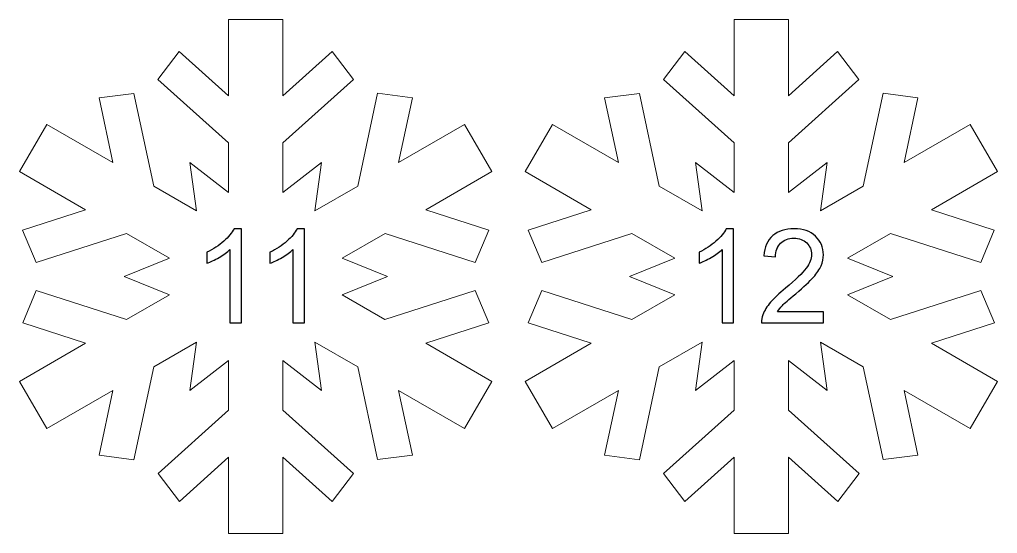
# Model space of a CAD drawing. Header units: centimetres. Extents: x -78 to 86, y -19 to 11.
# Drawn here: x 21.21 to 26.9, y -5.44 to -2.45 of the extents above; entities that cross this region are included whole.
import ezdxf

# ---------------------------------------------------------------- set-up
doc = ezdxf.new("R2010")
doc.units = ezdxf.units.CM
doc.header["$MEASUREMENT"] = 0
doc.layers.add('layer 1', color=7, linetype='Continuous')

msp = doc.modelspace()

# ---------------------------------------------------------------- linework, layer by layer
at = {"layer": 'layer 1', "color": 250, "lineweight": 9}
for points, knots in [([(23.3342, -4.19184), (23.3342, -4.19184), (23.08441, -4.04764), (23.08441, -4.04764), (23.08441, -4.04764), (23.08441, -4.04764), (23.34783, -3.94083), (23.34783, -3.94083), (23.34783, -3.94083), (23.34783, -3.94083), (23.08444, -3.83406), (23.08444, -3.83406), (23.08444, -3.83406), (23.08444, -3.83406), (23.33429, -3.68979), (23.33429, -3.68979), (23.33429, -3.68979), (23.33429, -3.68979), (23.8588, -3.86002), (23.8588, -3.86002), (23.8588, -3.86002), (23.8588, -3.86002), (23.93769, -3.67108), (23.93769, -3.67108), (23.93769, -3.67108), (23.93769, -3.67108), (23.57219, -3.55244), (23.57219, -3.55244), (23.57219, -3.55244), (23.57219, -3.55244), (23.95585, -3.33093), (23.95585, -3.33093), (23.95585, -3.33093), (23.95585, -3.33093), (23.79725, -3.05619), (23.79725, -3.05619), (23.79725, -3.05619), (23.79725, -3.05619), (23.4135, -3.27774), (23.4135, -3.27774), (23.4135, -3.27774), (23.4135, -3.27774), (23.49363, -2.90131), (23.49363, -2.90131), (23.49363, -2.90131), (23.49363, -2.90131), (23.29057, -2.87524), (23.29057, -2.87524), (23.29057, -2.87524), (23.29057, -2.87524), (23.17562, -3.41508), (23.17562, -3.41508), (23.17562, -3.41508), (23.17562, -3.41508), (22.92579, -3.55933), (22.92579, -3.55933), (22.92579, -3.55933), (22.92579, -3.55933), (22.96502, -3.27776), (22.96502, -3.27776), (22.96502, -3.27776), (22.96502, -3.27776), (22.74083, -3.45248), (22.74083, -3.45248), (22.74083, -3.45248), (22.74083, -3.45248), (22.74083, -3.16404), (22.74083, -3.16404), (22.74083, -3.16404), (22.74083, -3.16404), (23.15051, -2.7949), (23.15051, -2.7949), (23.15051, -2.7949), (23.15051, -2.7949), (23.02635, -2.63205), (23.02635, -2.63205), (23.02635, -2.63205), (23.02635, -2.63205), (22.74083, -2.8893), (22.74083, -2.8893), (22.74083, -2.8893), (22.74083, -2.8893), (22.74083, -2.44621), (22.74083, -2.44621), (22.74083, -2.44621), (22.74083, -2.44621), (22.42359, -2.44621), (22.42359, -2.44621), (22.42359, -2.44621), (22.42359, -2.44621), (22.42359, -2.88936), (22.42359, -2.88936), (22.42359, -2.88936), (22.42359, -2.88936), (22.13768, -2.63175), (22.13768, -2.63175), (22.13768, -2.63175), (22.13768, -2.63175), (22.01352, -2.7946), (22.01352, -2.7946), (22.01352, -2.7946), (22.01352, -2.7946), (22.42359, -3.16404), (22.42359, -3.16404), (22.42359, -3.16404), (22.42359, -3.16404), (22.42359, -3.45248), (22.42359, -3.45248), (22.42359, -3.45248), (22.42359, -3.45248), (22.1994, -3.27776), (22.1994, -3.27776), (22.1994, -3.27776), (22.1994, -3.27776), (22.23862, -3.55933), (22.23862, -3.55933), (22.23862, -3.55933), (22.23862, -3.55933), (21.98881, -3.41508), (21.98881, -3.41508), (21.98881, -3.41508), (21.98881, -3.41508), (21.87395, -2.87567), (21.87395, -2.87567), (21.87395, -2.87567), (21.87395, -2.87567), (21.67085, -2.90184), (21.67085, -2.90184), (21.67085, -2.90184), (21.67085, -2.90184), (21.75087, -3.27774), (21.75087, -3.27774), (21.75087, -3.27774), (21.75087, -3.27774), (21.36715, -3.05619), (21.36715, -3.05619), (21.36715, -3.05619), (21.36715, -3.05619), (21.20852, -3.33093), (21.20852, -3.33093), (21.20852, -3.33093), (21.20852, -3.33093), (21.59231, -3.55247), (21.59231, -3.55247), (21.59231, -3.55247), (21.59231, -3.55247), (21.22625, -3.67131), (21.22625, -3.67131), (21.22625, -3.67131), (21.22625, -3.67131), (21.30522, -3.86025), (21.30522, -3.86025), (21.30522, -3.86025), (21.30522, -3.86025), (21.83019, -3.68983), (21.83019, -3.68983), (21.83019, -3.68983), (21.83019, -3.68983), (22.08, -3.83404), (22.08, -3.83404), (22.08, -3.83404), (22.08, -3.83404), (21.81656, -3.94083), (21.81656, -3.94083), (21.81656, -3.94083), (21.81656, -3.94083), (22.08004, -4.04764), (22.08004, -4.04764), (22.08004, -4.04764), (22.08004, -4.04764), (21.83019, -4.19191), (21.83019, -4.19191), (21.83019, -4.19191), (21.83019, -4.19191), (21.30566, -4.02168), (21.30566, -4.02168), (21.30566, -4.02168), (21.30566, -4.02168), (21.22674, -4.21064), (21.22674, -4.21064), (21.22674, -4.21064), (21.22674, -4.21064), (21.59227, -4.32925), (21.59227, -4.32925), (21.59227, -4.32925), (21.59227, -4.32925), (21.20852, -4.5508), (21.20852, -4.5508), (21.20852, -4.5508), (21.20852, -4.5508), (21.36715, -4.82555), (21.36715, -4.82555), (21.36715, -4.82555), (21.36715, -4.82555), (21.75096, -4.60397), (21.75096, -4.60397), (21.75096, -4.60397), (21.75096, -4.60397), (21.67083, -4.98038), (21.67083, -4.98038), (21.67083, -4.98038), (21.67083, -4.98038), (21.87392, -5.00647), (21.87392, -5.00647), (21.87392, -5.00647), (21.87392, -5.00647), (21.98881, -4.46661), (21.98881, -4.46661), (21.98881, -4.46661), (21.98881, -4.46661), (22.2386, -4.3224), (22.2386, -4.3224), (22.2386, -4.3224), (22.2386, -4.3224), (22.1994, -4.60389), (22.1994, -4.60389), (22.1994, -4.60389), (22.1994, -4.60389), (22.42359, -4.42919), (22.42359, -4.42919), (22.42359, -4.42919), (22.42359, -4.42919), (22.42359, -4.71771), (22.42359, -4.71771), (22.42359, -4.71771), (22.42359, -4.71771), (22.01394, -5.08681), (22.01394, -5.08681), (22.01394, -5.08681), (22.01394, -5.08681), (22.13815, -5.2496), (22.13815, -5.2496), (22.13815, -5.2496), (22.13815, -5.2496), (22.42359, -4.9924), (22.42359, -4.9924), (22.42359, -4.9924), (22.42359, -4.9924), (22.42359, -5.43544), (22.42359, -5.43544), (22.42359, -5.43544), (22.42359, -5.43544), (22.74083, -5.43544), (22.74083, -5.43544), (22.74083, -5.43544), (22.74083, -5.43544), (22.74083, -4.99227), (22.74083, -4.99227), (22.74083, -4.99227), (22.74083, -4.99227), (23.0268, -5.24992), (23.0268, -5.24992), (23.0268, -5.24992), (23.0268, -5.24992), (23.15094, -5.08709), (23.15094, -5.08709), (23.15094, -5.08709), (23.15094, -5.08709), (22.74083, -4.71759), (22.74083, -4.71759), (22.74083, -4.71759), (22.74083, -4.71759), (22.74083, -4.42919), (22.74083, -4.42919), (22.74083, -4.42919), (22.74083, -4.42919), (22.96502, -4.60389), (22.96502, -4.60389), (22.96502, -4.60389), (22.96502, -4.60389), (22.92581, -4.3224), (22.92581, -4.3224), (22.92581, -4.3224), (22.92581, -4.3224), (23.17568, -4.46667), (23.17568, -4.46667), (23.17568, -4.46667), (23.17568, -4.46667), (23.29053, -5.00596), (23.29053, -5.00596), (23.29053, -5.00596), (23.29053, -5.00596), (23.49363, -4.97983), (23.49363, -4.97983), (23.49363, -4.97983), (23.49363, -4.97983), (23.41363, -4.60399), (23.41363, -4.60399), (23.41363, -4.60399), (23.41363, -4.60399), (23.79729, -4.82552), (23.79729, -4.82552), (23.79729, -4.82552), (23.79729, -4.82552), (23.95591, -4.55078), (23.95591, -4.55078), (23.95591, -4.55078), (23.95591, -4.55078), (23.57208, -4.32921), (23.57208, -4.32921), (23.57208, -4.32921), (23.57208, -4.32921), (23.9382, -4.21036), (23.9382, -4.21036), (23.9382, -4.21036), (23.9382, -4.21036), (23.85926, -4.02144), (23.85926, -4.02144), (23.85926, -4.02144), (23.85926, -4.02144), (23.3342, -4.19184), (23.3342, -4.19184)], [0, 0, 0, 0, 0.0126582, 0.0126582, 0.0126582, 0.0126582, 0.0253165, 0.0253165, 0.0253165, 0.0253165, 0.0379747, 0.0379747, 0.0379747, 0.0379747, 0.0506329, 0.0506329, 0.0506329, 0.0506329, 0.0632911, 0.0632911, 0.0632911, 0.0632911, 0.0759494, 0.0759494, 0.0759494, 0.0759494, 0.0886076, 0.0886076, 0.0886076, 0.0886076, 0.1012658, 0.1012658, 0.1012658, 0.1012658, 0.1139241, 0.1139241, 0.1139241, 0.1139241, 0.1265823, 0.1265823, 0.1265823, 0.1265823, 0.1392405, 0.1392405, 0.1392405, 0.1392405, 0.1518987, 0.1518987, 0.1518987, 0.1518987, 0.164557, 0.164557, 0.164557, 0.164557, 0.1772152, 0.1772152, 0.1772152, 0.1772152, 0.1898734, 0.1898734, 0.1898734, 0.1898734, 0.2025316, 0.2025316, 0.2025316, 0.2025316, 0.2151899, 0.2151899, 0.2151899, 0.2151899, 0.2278481, 0.2278481, 0.2278481, 0.2278481, 0.2405063, 0.2405063, 0.2405063, 0.2405063, 0.2531646, 0.2531646, 0.2531646, 0.2531646, 0.2658228, 0.2658228, 0.2658228, 0.2658228, 0.278481, 0.278481, 0.278481, 0.278481, 0.2911392, 0.2911392, 0.2911392, 0.2911392, 0.3037975, 0.3037975, 0.3037975, 0.3037975, 0.3164557, 0.3164557, 0.3164557, 0.3164557, 0.3291139, 0.3291139, 0.3291139, 0.3291139, 0.3417722, 0.3417722, 0.3417722, 0.3417722, 0.3544304, 0.3544304, 0.3544304, 0.3544304, 0.3670886, 0.3670886, 0.3670886, 0.3670886, 0.3797468, 0.3797468, 0.3797468, 0.3797468, 0.3924051, 0.3924051, 0.3924051, 0.3924051, 0.4050633, 0.4050633, 0.4050633, 0.4050633, 0.4177215, 0.4177215, 0.4177215, 0.4177215, 0.4303797, 0.4303797, 0.4303797, 0.4303797, 0.443038, 0.443038, 0.443038, 0.443038, 0.4556962, 0.4556962, 0.4556962, 0.4556962, 0.4683544, 0.4683544, 0.4683544, 0.4683544, 0.4810127, 0.4810127, 0.4810127, 0.4810127, 0.4936709, 0.4936709, 0.4936709, 0.4936709, 0.5063291, 0.5063291, 0.5063291, 0.5063291, 0.5189873, 0.5189873, 0.5189873, 0.5189873, 0.5316456, 0.5316456, 0.5316456, 0.5316456, 0.5443038, 0.5443038, 0.5443038, 0.5443038, 0.556962, 0.556962, 0.556962, 0.556962, 0.5696203, 0.5696203, 0.5696203, 0.5696203, 0.5822785, 0.5822785, 0.5822785, 0.5822785, 0.5949367, 0.5949367, 0.5949367, 0.5949367, 0.6075949, 0.6075949, 0.6075949, 0.6075949, 0.6202532, 0.6202532, 0.6202532, 0.6202532, 0.6329114, 0.6329114, 0.6329114, 0.6329114, 0.6455696, 0.6455696, 0.6455696, 0.6455696, 0.6582278, 0.6582278, 0.6582278, 0.6582278, 0.6708861, 0.6708861, 0.6708861, 0.6708861, 0.6835443, 0.6835443, 0.6835443, 0.6835443, 0.6962025, 0.6962025, 0.6962025, 0.6962025, 0.7088608, 0.7088608, 0.7088608, 0.7088608, 0.721519, 0.721519, 0.721519, 0.721519, 0.7341772, 0.7341772, 0.7341772, 0.7341772, 0.7468354, 0.7468354, 0.7468354, 0.7468354, 0.7594937, 0.7594937, 0.7594937, 0.7594937, 0.7721519, 0.7721519, 0.7721519, 0.7721519, 0.7848101, 0.7848101, 0.7848101, 0.7848101, 0.7974684, 0.7974684, 0.7974684, 0.7974684, 0.8101266, 0.8101266, 0.8101266, 0.8101266, 0.8227848, 0.8227848, 0.8227848, 0.8227848, 0.835443, 0.835443, 0.835443, 0.835443, 0.8481013, 0.8481013, 0.8481013, 0.8481013, 0.8607595, 0.8607595, 0.8607595, 0.8607595, 0.8734177, 0.8734177, 0.8734177, 0.8734177, 0.8860759, 0.8860759, 0.8860759, 0.8860759, 0.8987342, 0.8987342, 0.8987342, 0.8987342, 0.9113924, 0.9113924, 0.9113924, 0.9113924, 0.9240506, 0.9240506, 0.9240506, 0.9240506, 0.9367089, 0.9367089, 0.9367089, 0.9367089, 0.9493671, 0.9493671, 0.9493671, 0.9493671, 0.9620253, 0.9620253, 0.9620253, 0.9620253, 0.9746835, 0.9746835, 0.9746835, 0.9746835, 1, 1, 1, 1]), ([(26.27491, -4.19184), (26.27491, -4.19184), (26.02512, -4.04764), (26.02512, -4.04764), (26.02512, -4.04764), (26.02512, -4.04764), (26.28853, -3.94083), (26.28853, -3.94083), (26.28853, -3.94083), (26.28853, -3.94083), (26.02514, -3.83406), (26.02514, -3.83406), (26.02514, -3.83406), (26.02514, -3.83406), (26.27499, -3.68979), (26.27499, -3.68979), (26.27499, -3.68979), (26.27499, -3.68979), (26.7995, -3.86002), (26.7995, -3.86002), (26.7995, -3.86002), (26.7995, -3.86002), (26.8784, -3.67108), (26.8784, -3.67108), (26.8784, -3.67108), (26.8784, -3.67108), (26.51289, -3.55244), (26.51289, -3.55244), (26.51289, -3.55244), (26.51289, -3.55244), (26.89655, -3.33093), (26.89655, -3.33093), (26.89655, -3.33093), (26.89655, -3.33093), (26.73795, -3.05619), (26.73795, -3.05619), (26.73795, -3.05619), (26.73795, -3.05619), (26.35421, -3.27774), (26.35421, -3.27774), (26.35421, -3.27774), (26.35421, -3.27774), (26.43434, -2.90131), (26.43434, -2.90131), (26.43434, -2.90131), (26.43434, -2.90131), (26.23128, -2.87524), (26.23128, -2.87524), (26.23128, -2.87524), (26.23128, -2.87524), (26.11633, -3.41508), (26.11633, -3.41508), (26.11633, -3.41508), (26.11633, -3.41508), (25.8665, -3.55933), (25.8665, -3.55933), (25.8665, -3.55933), (25.8665, -3.55933), (25.90572, -3.27776), (25.90572, -3.27776), (25.90572, -3.27776), (25.90572, -3.27776), (25.68153, -3.45248), (25.68153, -3.45248), (25.68153, -3.45248), (25.68153, -3.45248), (25.68153, -3.16404), (25.68153, -3.16404), (25.68153, -3.16404), (25.68153, -3.16404), (26.09122, -2.7949), (26.09122, -2.7949), (26.09122, -2.7949), (26.09122, -2.7949), (25.96706, -2.63205), (25.96706, -2.63205), (25.96706, -2.63205), (25.96706, -2.63205), (25.68153, -2.8893), (25.68153, -2.8893), (25.68153, -2.8893), (25.68153, -2.8893), (25.68153, -2.44621), (25.68153, -2.44621), (25.68153, -2.44621), (25.68153, -2.44621), (25.36429, -2.44621), (25.36429, -2.44621), (25.36429, -2.44621), (25.36429, -2.44621), (25.36429, -2.88936), (25.36429, -2.88936), (25.36429, -2.88936), (25.36429, -2.88936), (25.07838, -2.63175), (25.07838, -2.63175), (25.07838, -2.63175), (25.07838, -2.63175), (24.95422, -2.7946), (24.95422, -2.7946), (24.95422, -2.7946), (24.95422, -2.7946), (25.36429, -3.16404), (25.36429, -3.16404), (25.36429, -3.16404), (25.36429, -3.16404), (25.36429, -3.45248), (25.36429, -3.45248), (25.36429, -3.45248), (25.36429, -3.45248), (25.1401, -3.27776), (25.1401, -3.27776), (25.1401, -3.27776), (25.1401, -3.27776), (25.17933, -3.55933), (25.17933, -3.55933), (25.17933, -3.55933), (25.17933, -3.55933), (24.92952, -3.41508), (24.92952, -3.41508), (24.92952, -3.41508), (24.92952, -3.41508), (24.81465, -2.87567), (24.81465, -2.87567), (24.81465, -2.87567), (24.81465, -2.87567), (24.61155, -2.90184), (24.61155, -2.90184), (24.61155, -2.90184), (24.61155, -2.90184), (24.69158, -3.27774), (24.69158, -3.27774), (24.69158, -3.27774), (24.69158, -3.27774), (24.30785, -3.05619), (24.30785, -3.05619), (24.30785, -3.05619), (24.30785, -3.05619), (24.14923, -3.33093), (24.14923, -3.33093), (24.14923, -3.33093), (24.14923, -3.33093), (24.53302, -3.55247), (24.53302, -3.55247), (24.53302, -3.55247), (24.53302, -3.55247), (24.16696, -3.67131), (24.16696, -3.67131), (24.16696, -3.67131), (24.16696, -3.67131), (24.24592, -3.86025), (24.24592, -3.86025), (24.24592, -3.86025), (24.24592, -3.86025), (24.7709, -3.68983), (24.7709, -3.68983), (24.7709, -3.68983), (24.7709, -3.68983), (25.0207, -3.83404), (25.0207, -3.83404), (25.0207, -3.83404), (25.0207, -3.83404), (24.75727, -3.94083), (24.75727, -3.94083), (24.75727, -3.94083), (24.75727, -3.94083), (25.02075, -4.04764), (25.02075, -4.04764), (25.02075, -4.04764), (25.02075, -4.04764), (24.7709, -4.19191), (24.7709, -4.19191), (24.7709, -4.19191), (24.7709, -4.19191), (24.24637, -4.02168), (24.24637, -4.02168), (24.24637, -4.02168), (24.24637, -4.02168), (24.16745, -4.21064), (24.16745, -4.21064), (24.16745, -4.21064), (24.16745, -4.21064), (24.53297, -4.32925), (24.53297, -4.32925), (24.53297, -4.32925), (24.53297, -4.32925), (24.14923, -4.5508), (24.14923, -4.5508), (24.14923, -4.5508), (24.14923, -4.5508), (24.30785, -4.82555), (24.30785, -4.82555), (24.30785, -4.82555), (24.30785, -4.82555), (24.69166, -4.60397), (24.69166, -4.60397), (24.69166, -4.60397), (24.69166, -4.60397), (24.61153, -4.98038), (24.61153, -4.98038), (24.61153, -4.98038), (24.61153, -4.98038), (24.81463, -5.00647), (24.81463, -5.00647), (24.81463, -5.00647), (24.81463, -5.00647), (24.92952, -4.46661), (24.92952, -4.46661), (24.92952, -4.46661), (24.92952, -4.46661), (25.17931, -4.3224), (25.17931, -4.3224), (25.17931, -4.3224), (25.17931, -4.3224), (25.1401, -4.60389), (25.1401, -4.60389), (25.1401, -4.60389), (25.1401, -4.60389), (25.36429, -4.42919), (25.36429, -4.42919), (25.36429, -4.42919), (25.36429, -4.42919), (25.36429, -4.71771), (25.36429, -4.71771), (25.36429, -4.71771), (25.36429, -4.71771), (24.95465, -5.08681), (24.95465, -5.08681), (24.95465, -5.08681), (24.95465, -5.08681), (25.07885, -5.2496), (25.07885, -5.2496), (25.07885, -5.2496), (25.07885, -5.2496), (25.36429, -4.9924), (25.36429, -4.9924), (25.36429, -4.9924), (25.36429, -4.9924), (25.36429, -5.43544), (25.36429, -5.43544), (25.36429, -5.43544), (25.36429, -5.43544), (25.68153, -5.43544), (25.68153, -5.43544), (25.68153, -5.43544), (25.68153, -5.43544), (25.68153, -4.99227), (25.68153, -4.99227), (25.68153, -4.99227), (25.68153, -4.99227), (25.9675, -5.24992), (25.9675, -5.24992), (25.9675, -5.24992), (25.9675, -5.24992), (26.09164, -5.08709), (26.09164, -5.08709), (26.09164, -5.08709), (26.09164, -5.08709), (25.68153, -4.71759), (25.68153, -4.71759), (25.68153, -4.71759), (25.68153, -4.71759), (25.68153, -4.42919), (25.68153, -4.42919), (25.68153, -4.42919), (25.68153, -4.42919), (25.90572, -4.60389), (25.90572, -4.60389), (25.90572, -4.60389), (25.90572, -4.60389), (25.86652, -4.3224), (25.86652, -4.3224), (25.86652, -4.3224), (25.86652, -4.3224), (26.11639, -4.46667), (26.11639, -4.46667), (26.11639, -4.46667), (26.11639, -4.46667), (26.23124, -5.00596), (26.23124, -5.00596), (26.23124, -5.00596), (26.23124, -5.00596), (26.43434, -4.97983), (26.43434, -4.97983), (26.43434, -4.97983), (26.43434, -4.97983), (26.35433, -4.60399), (26.35433, -4.60399), (26.35433, -4.60399), (26.35433, -4.60399), (26.73799, -4.82552), (26.73799, -4.82552), (26.73799, -4.82552), (26.73799, -4.82552), (26.89662, -4.55078), (26.89662, -4.55078), (26.89662, -4.55078), (26.89662, -4.55078), (26.51279, -4.32921), (26.51279, -4.32921), (26.51279, -4.32921), (26.51279, -4.32921), (26.87891, -4.21036), (26.87891, -4.21036), (26.87891, -4.21036), (26.87891, -4.21036), (26.79997, -4.02144), (26.79997, -4.02144), (26.79997, -4.02144), (26.79997, -4.02144), (26.27491, -4.19184), (26.27491, -4.19184)], [0, 0, 0, 0, 0.0126582, 0.0126582, 0.0126582, 0.0126582, 0.0253165, 0.0253165, 0.0253165, 0.0253165, 0.0379747, 0.0379747, 0.0379747, 0.0379747, 0.0506329, 0.0506329, 0.0506329, 0.0506329, 0.0632911, 0.0632911, 0.0632911, 0.0632911, 0.0759494, 0.0759494, 0.0759494, 0.0759494, 0.0886076, 0.0886076, 0.0886076, 0.0886076, 0.1012658, 0.1012658, 0.1012658, 0.1012658, 0.1139241, 0.1139241, 0.1139241, 0.1139241, 0.1265823, 0.1265823, 0.1265823, 0.1265823, 0.1392405, 0.1392405, 0.1392405, 0.1392405, 0.1518987, 0.1518987, 0.1518987, 0.1518987, 0.164557, 0.164557, 0.164557, 0.164557, 0.1772152, 0.1772152, 0.1772152, 0.1772152, 0.1898734, 0.1898734, 0.1898734, 0.1898734, 0.2025316, 0.2025316, 0.2025316, 0.2025316, 0.2151899, 0.2151899, 0.2151899, 0.2151899, 0.2278481, 0.2278481, 0.2278481, 0.2278481, 0.2405063, 0.2405063, 0.2405063, 0.2405063, 0.2531646, 0.2531646, 0.2531646, 0.2531646, 0.2658228, 0.2658228, 0.2658228, 0.2658228, 0.278481, 0.278481, 0.278481, 0.278481, 0.2911392, 0.2911392, 0.2911392, 0.2911392, 0.3037975, 0.3037975, 0.3037975, 0.3037975, 0.3164557, 0.3164557, 0.3164557, 0.3164557, 0.3291139, 0.3291139, 0.3291139, 0.3291139, 0.3417722, 0.3417722, 0.3417722, 0.3417722, 0.3544304, 0.3544304, 0.3544304, 0.3544304, 0.3670886, 0.3670886, 0.3670886, 0.3670886, 0.3797468, 0.3797468, 0.3797468, 0.3797468, 0.3924051, 0.3924051, 0.3924051, 0.3924051, 0.4050633, 0.4050633, 0.4050633, 0.4050633, 0.4177215, 0.4177215, 0.4177215, 0.4177215, 0.4303797, 0.4303797, 0.4303797, 0.4303797, 0.443038, 0.443038, 0.443038, 0.443038, 0.4556962, 0.4556962, 0.4556962, 0.4556962, 0.4683544, 0.4683544, 0.4683544, 0.4683544, 0.4810127, 0.4810127, 0.4810127, 0.4810127, 0.4936709, 0.4936709, 0.4936709, 0.4936709, 0.5063291, 0.5063291, 0.5063291, 0.5063291, 0.5189873, 0.5189873, 0.5189873, 0.5189873, 0.5316456, 0.5316456, 0.5316456, 0.5316456, 0.5443038, 0.5443038, 0.5443038, 0.5443038, 0.556962, 0.556962, 0.556962, 0.556962, 0.5696203, 0.5696203, 0.5696203, 0.5696203, 0.5822785, 0.5822785, 0.5822785, 0.5822785, 0.5949367, 0.5949367, 0.5949367, 0.5949367, 0.6075949, 0.6075949, 0.6075949, 0.6075949, 0.6202532, 0.6202532, 0.6202532, 0.6202532, 0.6329114, 0.6329114, 0.6329114, 0.6329114, 0.6455696, 0.6455696, 0.6455696, 0.6455696, 0.6582278, 0.6582278, 0.6582278, 0.6582278, 0.6708861, 0.6708861, 0.6708861, 0.6708861, 0.6835443, 0.6835443, 0.6835443, 0.6835443, 0.6962025, 0.6962025, 0.6962025, 0.6962025, 0.7088608, 0.7088608, 0.7088608, 0.7088608, 0.721519, 0.721519, 0.721519, 0.721519, 0.7341772, 0.7341772, 0.7341772, 0.7341772, 0.7468354, 0.7468354, 0.7468354, 0.7468354, 0.7594937, 0.7594937, 0.7594937, 0.7594937, 0.7721519, 0.7721519, 0.7721519, 0.7721519, 0.7848101, 0.7848101, 0.7848101, 0.7848101, 0.7974684, 0.7974684, 0.7974684, 0.7974684, 0.8101266, 0.8101266, 0.8101266, 0.8101266, 0.8227848, 0.8227848, 0.8227848, 0.8227848, 0.835443, 0.835443, 0.835443, 0.835443, 0.8481013, 0.8481013, 0.8481013, 0.8481013, 0.8607595, 0.8607595, 0.8607595, 0.8607595, 0.8734177, 0.8734177, 0.8734177, 0.8734177, 0.8860759, 0.8860759, 0.8860759, 0.8860759, 0.8987342, 0.8987342, 0.8987342, 0.8987342, 0.9113924, 0.9113924, 0.9113924, 0.9113924, 0.9240506, 0.9240506, 0.9240506, 0.9240506, 0.9367089, 0.9367089, 0.9367089, 0.9367089, 0.9493671, 0.9493671, 0.9493671, 0.9493671, 0.9620253, 0.9620253, 0.9620253, 0.9620253, 0.9746835, 0.9746835, 0.9746835, 0.9746835, 1, 1, 1, 1]), ([(22.49929, -4.20977), (22.49929, -4.20977), (22.43235, -4.20977), (22.43235, -4.20977), (22.43235, -4.20977), (22.43235, -4.20977), (22.43235, -3.78349), (22.43235, -3.78349), (22.43235, -3.78349), (22.41624, -3.79896), (22.39507, -3.8143), (22.36895, -3.82964), (22.36895, -3.82964), (22.34283, -3.84499), (22.31925, -3.85652), (22.29845, -3.86413), (22.29845, -3.86413), (22.29845, -3.86413), (22.29845, -3.79947), (22.29845, -3.79947), (22.29845, -3.79947), (22.33586, -3.78197), (22.36857, -3.76067), (22.39659, -3.73556), (22.39659, -3.73556), (22.42461, -3.71058), (22.44452, -3.68637), (22.45618, -3.66278), (22.45618, -3.66278), (22.45618, -3.66278), (22.49929, -3.66278), (22.49929, -3.66278), (22.49929, -3.66278), (22.49929, -3.66278), (22.49929, -4.20977), (22.49929, -4.20977)], [0, 0, 0, 0, 0.1, 0.1, 0.1, 0.1, 0.2, 0.2, 0.2, 0.2, 0.3, 0.3, 0.3, 0.3, 0.4, 0.4, 0.4, 0.4, 0.5, 0.5, 0.5, 0.5, 0.6, 0.6, 0.6, 0.6, 0.7, 0.7, 0.7, 0.7, 0.8, 0.8, 0.8, 0.8, 1, 1, 1, 1]), ([(22.86598, -4.20977), (22.86598, -4.20977), (22.79904, -4.20977), (22.79904, -4.20977), (22.79904, -4.20977), (22.79904, -4.20977), (22.79904, -3.78349), (22.79904, -3.78349), (22.79904, -3.78349), (22.78293, -3.79896), (22.76176, -3.8143), (22.73564, -3.82964), (22.73564, -3.82964), (22.70952, -3.84499), (22.68594, -3.85652), (22.66514, -3.86413), (22.66514, -3.86413), (22.66514, -3.86413), (22.66514, -3.79947), (22.66514, -3.79947), (22.66514, -3.79947), (22.70255, -3.78197), (22.73526, -3.76067), (22.76328, -3.73556), (22.76328, -3.73556), (22.7913, -3.71058), (22.81121, -3.68637), (22.82287, -3.66278), (22.82287, -3.66278), (22.82287, -3.66278), (22.86598, -3.66278), (22.86598, -3.66278), (22.86598, -3.66278), (22.86598, -3.66278), (22.86598, -4.20977), (22.86598, -4.20977)], [0, 0, 0, 0, 0.1, 0.1, 0.1, 0.1, 0.2, 0.2, 0.2, 0.2, 0.3, 0.3, 0.3, 0.3, 0.4, 0.4, 0.4, 0.4, 0.5, 0.5, 0.5, 0.5, 0.6, 0.6, 0.6, 0.6, 0.7, 0.7, 0.7, 0.7, 0.8, 0.8, 0.8, 0.8, 1, 1, 1, 1]), ([(25.36195, -4.20977), (25.36195, -4.20977), (25.29501, -4.20977), (25.29501, -4.20977), (25.29501, -4.20977), (25.29501, -4.20977), (25.29501, -3.78349), (25.29501, -3.78349), (25.29501, -3.78349), (25.2789, -3.79896), (25.25773, -3.8143), (25.23161, -3.82964), (25.23161, -3.82964), (25.20549, -3.84499), (25.18191, -3.85652), (25.16111, -3.86413), (25.16111, -3.86413), (25.16111, -3.86413), (25.16111, -3.79947), (25.16111, -3.79947), (25.16111, -3.79947), (25.19852, -3.78197), (25.23123, -3.76067), (25.25925, -3.73556), (25.25925, -3.73556), (25.28727, -3.71058), (25.30718, -3.68637), (25.31884, -3.66278), (25.31884, -3.66278), (25.31884, -3.66278), (25.36195, -3.66278), (25.36195, -3.66278), (25.36195, -3.66278), (25.36195, -3.66278), (25.36195, -4.20977), (25.36195, -4.20977)], [0, 0, 0, 0, 0.1, 0.1, 0.1, 0.1, 0.2, 0.2, 0.2, 0.2, 0.3, 0.3, 0.3, 0.3, 0.4, 0.4, 0.4, 0.4, 0.5, 0.5, 0.5, 0.5, 0.6, 0.6, 0.6, 0.6, 0.7, 0.7, 0.7, 0.7, 0.8, 0.8, 0.8, 0.8, 1, 1, 1, 1]), ([(25.88472, -4.14587), (25.88472, -4.14587), (25.88472, -4.20977), (25.88472, -4.20977), (25.88472, -4.20977), (25.88472, -4.20977), (25.52412, -4.20977), (25.52412, -4.20977), (25.52412, -4.20977), (25.52361, -4.19367), (25.52628, -4.1782), (25.53198, -4.16324), (25.53198, -4.16324), (25.54124, -4.13877), (25.55607, -4.11455), (25.57649, -4.09084), (25.57649, -4.09084), (25.5969, -4.06713), (25.62606, -4.03974), (25.66398, -4.00868), (25.66398, -4.00868), (25.72293, -3.96011), (25.763, -3.9217), (25.78392, -3.89329), (25.78392, -3.89329), (25.80497, -3.86489), (25.81549, -3.83801), (25.81549, -3.81265), (25.81549, -3.81265), (25.81549, -3.78615), (25.80598, -3.76384), (25.78696, -3.74558), (25.78696, -3.74558), (25.76795, -3.72745), (25.74309, -3.71832), (25.71254, -3.71832), (25.71254, -3.71832), (25.6802, -3.71832), (25.65434, -3.72796), (25.63494, -3.74723), (25.63494, -3.74723), (25.61554, -3.76637), (25.60578, -3.793), (25.60552, -3.82711), (25.60552, -3.82711), (25.60552, -3.82711), (25.53705, -3.82026), (25.53705, -3.82026), (25.53705, -3.82026), (25.54175, -3.76904), (25.5595, -3.72998), (25.59018, -3.7031), (25.59018, -3.7031), (25.62099, -3.67622), (25.6622, -3.66278), (25.71406, -3.66278), (25.71406, -3.66278), (25.7663, -3.66278), (25.80776, -3.67724), (25.83819, -3.70627), (25.83819, -3.70627), (25.86875, -3.73531), (25.88396, -3.77132), (25.88396, -3.81417), (25.88396, -3.81417), (25.88396, -3.83598), (25.87952, -3.85741), (25.87052, -3.87846), (25.87052, -3.87846), (25.86165, -3.89963), (25.84681, -3.92182), (25.82614, -3.94515), (25.82614, -3.94515), (25.80535, -3.96836), (25.77099, -4.00043), (25.72306, -4.04101), (25.72306, -4.04101), (25.68287, -4.07474), (25.657, -4.09756), (25.64559, -4.1096), (25.64559, -4.1096), (25.63418, -4.12165), (25.6248, -4.13369), (25.61732, -4.14587), (25.61732, -4.14587), (25.61732, -4.14587), (25.88472, -4.14587), (25.88472, -4.14587)], [0, 0, 0, 0, 0.0434783, 0.0434783, 0.0434783, 0.0434783, 0.0869565, 0.0869565, 0.0869565, 0.0869565, 0.1304348, 0.1304348, 0.1304348, 0.1304348, 0.173913, 0.173913, 0.173913, 0.173913, 0.2173913, 0.2173913, 0.2173913, 0.2173913, 0.2608696, 0.2608696, 0.2608696, 0.2608696, 0.3043478, 0.3043478, 0.3043478, 0.3043478, 0.3478261, 0.3478261, 0.3478261, 0.3478261, 0.3913043, 0.3913043, 0.3913043, 0.3913043, 0.4347826, 0.4347826, 0.4347826, 0.4347826, 0.4782609, 0.4782609, 0.4782609, 0.4782609, 0.5217391, 0.5217391, 0.5217391, 0.5217391, 0.5652174, 0.5652174, 0.5652174, 0.5652174, 0.6086957, 0.6086957, 0.6086957, 0.6086957, 0.6521739, 0.6521739, 0.6521739, 0.6521739, 0.6956522, 0.6956522, 0.6956522, 0.6956522, 0.7391304, 0.7391304, 0.7391304, 0.7391304, 0.7826087, 0.7826087, 0.7826087, 0.7826087, 0.826087, 0.826087, 0.826087, 0.826087, 0.8695652, 0.8695652, 0.8695652, 0.8695652, 0.9130435, 0.9130435, 0.9130435, 0.9130435, 1, 1, 1, 1])]:
    msp.add_open_spline(points, degree=3, knots=knots, dxfattribs=at)
at = {"layer": 'layer 1', "color": 114}
for points, knots in [([(22.49929, -4.20977), (22.49929, -4.20977), (22.43235, -4.20977), (22.43235, -4.20977), (22.43235, -4.20977), (22.43235, -4.20977), (22.43235, -3.78349), (22.43235, -3.78349), (22.43235, -3.78349), (22.41624, -3.79896), (22.39507, -3.8143), (22.36895, -3.82964), (22.36895, -3.82964), (22.34283, -3.84499), (22.31925, -3.85652), (22.29845, -3.86413), (22.29845, -3.86413), (22.29845, -3.86413), (22.29845, -3.79947), (22.29845, -3.79947), (22.29845, -3.79947), (22.33586, -3.78197), (22.36857, -3.76067), (22.39659, -3.73556), (22.39659, -3.73556), (22.42461, -3.71058), (22.44452, -3.68637), (22.45618, -3.66278), (22.45618, -3.66278), (22.45618, -3.66278), (22.49929, -3.66278), (22.49929, -3.66278), (22.49929, -3.66278), (22.49929, -3.66278), (22.49929, -4.20977), (22.49929, -4.20977)], [0, 0, 0, 0, 0.1, 0.1, 0.1, 0.1, 0.2, 0.2, 0.2, 0.2, 0.3, 0.3, 0.3, 0.3, 0.4, 0.4, 0.4, 0.4, 0.5, 0.5, 0.5, 0.5, 0.6, 0.6, 0.6, 0.6, 0.7, 0.7, 0.7, 0.7, 0.8, 0.8, 0.8, 0.8, 1, 1, 1, 1]), ([(22.86598, -4.20977), (22.86598, -4.20977), (22.79904, -4.20977), (22.79904, -4.20977), (22.79904, -4.20977), (22.79904, -4.20977), (22.79904, -3.78349), (22.79904, -3.78349), (22.79904, -3.78349), (22.78293, -3.79896), (22.76176, -3.8143), (22.73564, -3.82964), (22.73564, -3.82964), (22.70952, -3.84499), (22.68594, -3.85652), (22.66514, -3.86413), (22.66514, -3.86413), (22.66514, -3.86413), (22.66514, -3.79947), (22.66514, -3.79947), (22.66514, -3.79947), (22.70255, -3.78197), (22.73526, -3.76067), (22.76328, -3.73556), (22.76328, -3.73556), (22.7913, -3.71058), (22.81121, -3.68637), (22.82287, -3.66278), (22.82287, -3.66278), (22.82287, -3.66278), (22.86598, -3.66278), (22.86598, -3.66278), (22.86598, -3.66278), (22.86598, -3.66278), (22.86598, -4.20977), (22.86598, -4.20977)], [0, 0, 0, 0, 0.1, 0.1, 0.1, 0.1, 0.2, 0.2, 0.2, 0.2, 0.3, 0.3, 0.3, 0.3, 0.4, 0.4, 0.4, 0.4, 0.5, 0.5, 0.5, 0.5, 0.6, 0.6, 0.6, 0.6, 0.7, 0.7, 0.7, 0.7, 0.8, 0.8, 0.8, 0.8, 1, 1, 1, 1]), ([(25.36195, -4.20977), (25.36195, -4.20977), (25.29501, -4.20977), (25.29501, -4.20977), (25.29501, -4.20977), (25.29501, -4.20977), (25.29501, -3.78349), (25.29501, -3.78349), (25.29501, -3.78349), (25.2789, -3.79896), (25.25773, -3.8143), (25.23161, -3.82964), (25.23161, -3.82964), (25.20549, -3.84499), (25.18191, -3.85652), (25.16111, -3.86413), (25.16111, -3.86413), (25.16111, -3.86413), (25.16111, -3.79947), (25.16111, -3.79947), (25.16111, -3.79947), (25.19852, -3.78197), (25.23123, -3.76067), (25.25925, -3.73556), (25.25925, -3.73556), (25.28727, -3.71058), (25.30718, -3.68637), (25.31884, -3.66278), (25.31884, -3.66278), (25.31884, -3.66278), (25.36195, -3.66278), (25.36195, -3.66278), (25.36195, -3.66278), (25.36195, -3.66278), (25.36195, -4.20977), (25.36195, -4.20977)], [0, 0, 0, 0, 0.1, 0.1, 0.1, 0.1, 0.2, 0.2, 0.2, 0.2, 0.3, 0.3, 0.3, 0.3, 0.4, 0.4, 0.4, 0.4, 0.5, 0.5, 0.5, 0.5, 0.6, 0.6, 0.6, 0.6, 0.7, 0.7, 0.7, 0.7, 0.8, 0.8, 0.8, 0.8, 1, 1, 1, 1]), ([(25.88472, -4.14587), (25.88472, -4.14587), (25.88472, -4.20977), (25.88472, -4.20977), (25.88472, -4.20977), (25.88472, -4.20977), (25.52412, -4.20977), (25.52412, -4.20977), (25.52412, -4.20977), (25.52361, -4.19367), (25.52628, -4.1782), (25.53198, -4.16324), (25.53198, -4.16324), (25.54124, -4.13877), (25.55607, -4.11455), (25.57649, -4.09084), (25.57649, -4.09084), (25.5969, -4.06713), (25.62606, -4.03974), (25.66398, -4.00868), (25.66398, -4.00868), (25.72293, -3.96011), (25.763, -3.9217), (25.78392, -3.89329), (25.78392, -3.89329), (25.80497, -3.86489), (25.81549, -3.83801), (25.81549, -3.81265), (25.81549, -3.81265), (25.81549, -3.78615), (25.80598, -3.76384), (25.78696, -3.74558), (25.78696, -3.74558), (25.76795, -3.72745), (25.74309, -3.71832), (25.71254, -3.71832), (25.71254, -3.71832), (25.6802, -3.71832), (25.65434, -3.72796), (25.63494, -3.74723), (25.63494, -3.74723), (25.61554, -3.76637), (25.60578, -3.793), (25.60552, -3.82711), (25.60552, -3.82711), (25.60552, -3.82711), (25.53705, -3.82026), (25.53705, -3.82026), (25.53705, -3.82026), (25.54175, -3.76904), (25.5595, -3.72998), (25.59018, -3.7031), (25.59018, -3.7031), (25.62099, -3.67622), (25.6622, -3.66278), (25.71406, -3.66278), (25.71406, -3.66278), (25.7663, -3.66278), (25.80776, -3.67724), (25.83819, -3.70627), (25.83819, -3.70627), (25.86875, -3.73531), (25.88396, -3.77132), (25.88396, -3.81417), (25.88396, -3.81417), (25.88396, -3.83598), (25.87952, -3.85741), (25.87052, -3.87846), (25.87052, -3.87846), (25.86165, -3.89963), (25.84681, -3.92182), (25.82614, -3.94515), (25.82614, -3.94515), (25.80535, -3.96836), (25.77099, -4.00043), (25.72306, -4.04101), (25.72306, -4.04101), (25.68287, -4.07474), (25.657, -4.09756), (25.64559, -4.1096), (25.64559, -4.1096), (25.63418, -4.12165), (25.6248, -4.13369), (25.61732, -4.14587), (25.61732, -4.14587), (25.61732, -4.14587), (25.88472, -4.14587), (25.88472, -4.14587)], [0, 0, 0, 0, 0.0434783, 0.0434783, 0.0434783, 0.0434783, 0.0869565, 0.0869565, 0.0869565, 0.0869565, 0.1304348, 0.1304348, 0.1304348, 0.1304348, 0.173913, 0.173913, 0.173913, 0.173913, 0.2173913, 0.2173913, 0.2173913, 0.2173913, 0.2608696, 0.2608696, 0.2608696, 0.2608696, 0.3043478, 0.3043478, 0.3043478, 0.3043478, 0.3478261, 0.3478261, 0.3478261, 0.3478261, 0.3913043, 0.3913043, 0.3913043, 0.3913043, 0.4347826, 0.4347826, 0.4347826, 0.4347826, 0.4782609, 0.4782609, 0.4782609, 0.4782609, 0.5217391, 0.5217391, 0.5217391, 0.5217391, 0.5652174, 0.5652174, 0.5652174, 0.5652174, 0.6086957, 0.6086957, 0.6086957, 0.6086957, 0.6521739, 0.6521739, 0.6521739, 0.6521739, 0.6956522, 0.6956522, 0.6956522, 0.6956522, 0.7391304, 0.7391304, 0.7391304, 0.7391304, 0.7826087, 0.7826087, 0.7826087, 0.7826087, 0.826087, 0.826087, 0.826087, 0.826087, 0.8695652, 0.8695652, 0.8695652, 0.8695652, 0.9130435, 0.9130435, 0.9130435, 0.9130435, 1, 1, 1, 1])]:
    msp.add_open_spline(points, degree=3, knots=knots, dxfattribs=at)

doc.saveas('drawing.dxf')
